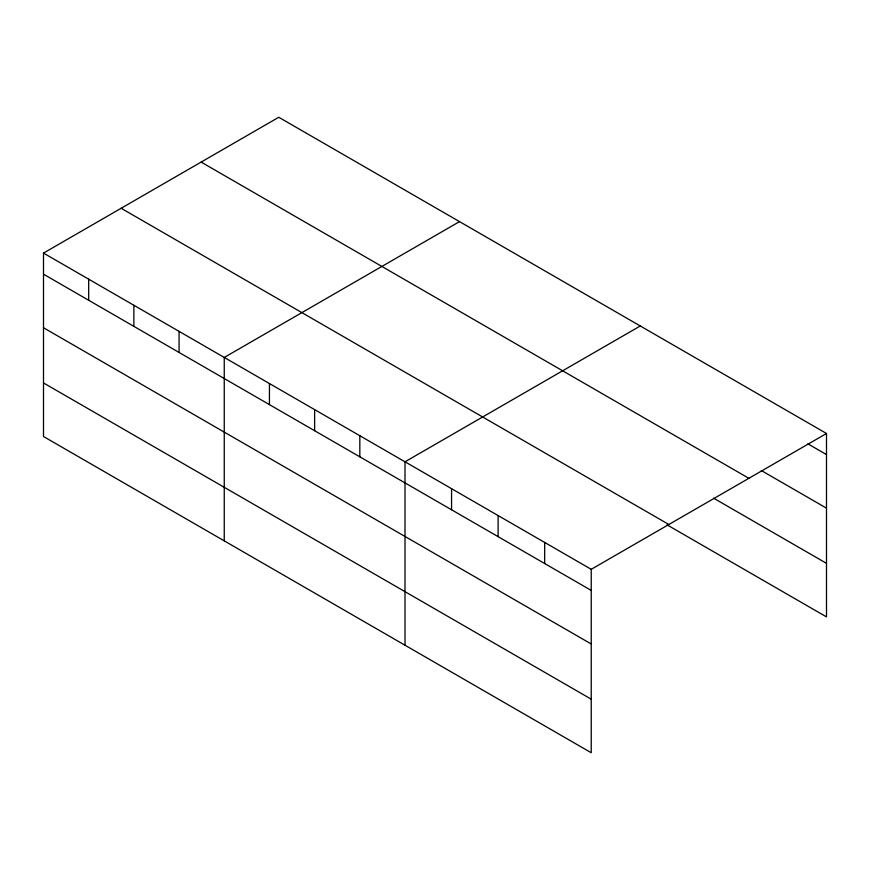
<?xml version="1.0" encoding="UTF-8"?>
<svg xmlns="http://www.w3.org/2000/svg" width="870" height="870" viewBox="0 0 870 870"><rect width="100%" height="100%" fill="white"/><g stroke="black" fill="none" stroke-linecap="round" stroke-linejoin="round"><path stroke-width="1.3" d="M591.23 643.985L591.23 569.317L43.5 253.094L43.5 436.512L591.23 752.735L591.23 643.985L43.5 327.751M667.04 524.849L826.5 616.906L826.5 433.488L278.77 117.265L43.5 253.094M459.512 221.622L224.253 357.45L224.253 540.868M640.266 325.978L405.007 461.807L405.007 645.225M591.23 569.317L826.5 433.488M807.882 443.841L826.5 454.586M761.315 470.529L826.5 508.156M201.122 162.081L748.863 478.315M713.596 498.162L826.5 563.347M121.137 208.267L668.878 524.501M43.5 274.18L591.23 590.415M43.5 382.941L591.23 699.175M544.674 542.445L544.674 563.543M498.118 515.562L498.118 536.659M451.563 488.679L451.563 509.776M359.821 435.718L359.821 456.815M314.625 409.629L314.625 430.726M269.439 383.539L269.439 404.637M179.068 331.361L179.068 352.459M133.871 305.272L133.871 326.359M88.686 279.183L88.686 300.27"/></g></svg>
